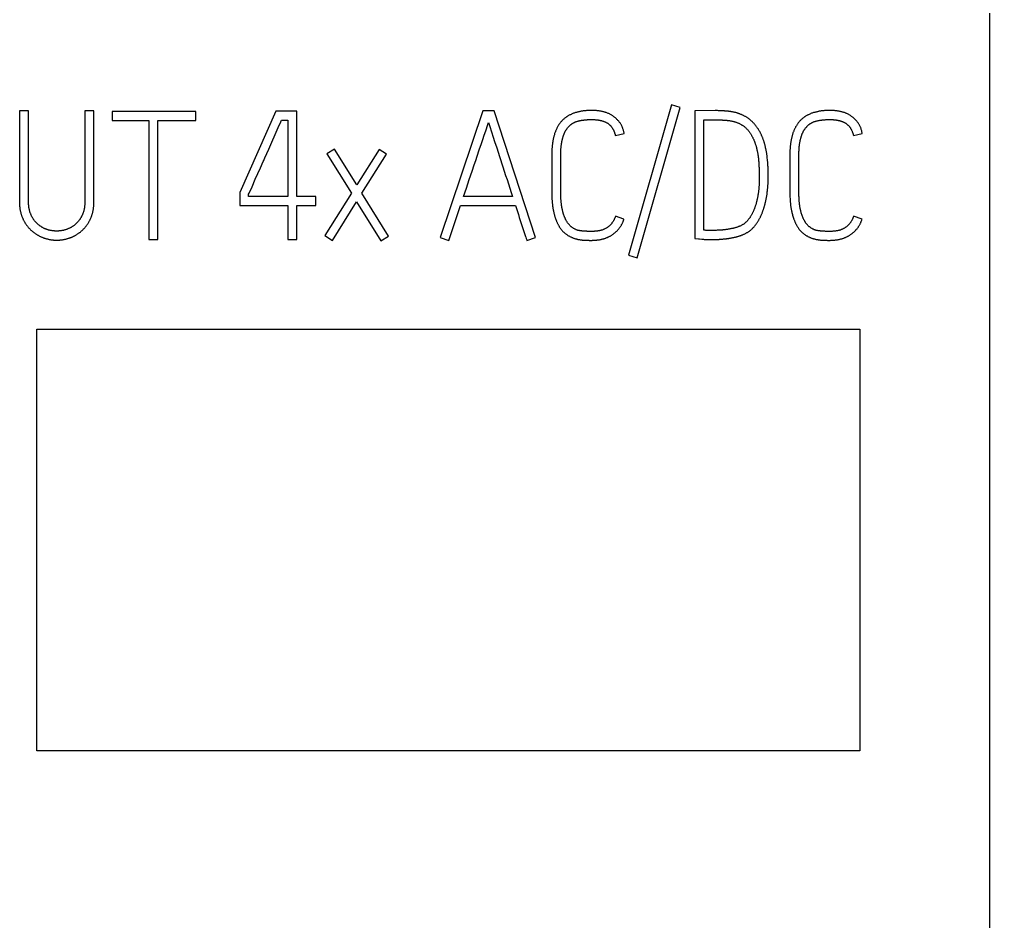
# Model space of a CAD drawing. Extents: x 0 to 420, y 0 to 297.
# Drawn here: x 133.48 to 145.58, y 210.68 to 221.94 of the extents above; entities that cross this region are included whole.
import ezdxf

# ---------------------------------------------------------------- set-up
doc = ezdxf.new("R2010")
doc.units = 0
doc.header["$LTSCALE"] = 23.1
doc.layers.add('10000_FRONT', color=7, linetype='CONTINUOUS')
doc.layers.add('10500_FRONT_LABELING', color=7, linetype='CONTINUOUS')

msp = doc.modelspace()

# ---------------------------------------------------------------- linework, layer by layer
at = {"layer": '10000_FRONT', "color": 7, "linetype": 'CONTINUOUS'}
for p, q in [((145.58, 233.191), (145.58, 143.191)), ((133.7, 212.811), (133.7, 218.071)), ((133.7, 218.071), (143.96, 218.071)), ((143.96, 218.071), (143.96, 212.811)), ((143.96, 212.811), (133.7, 212.811))]:
    msp.add_line(p, q, dxfattribs=at)
at = {"layer": '10500_FRONT_LABELING', "color": 7, "linetype": 'CONTINUOUS'}
for p, q in [((141.614, 220.869), (141.075, 218.994)), ((141.184, 218.963), (141.723, 220.838)), ((141.723, 220.838), (141.614, 220.869)), ((133.481, 220.794), (133.481, 219.666)), ((133.594, 220.794), (133.481, 220.794)), ((133.594, 219.666), (133.594, 220.794)), ((134.298, 220.794), (134.298, 219.666)), ((134.411, 220.794), (134.298, 220.794)), ((134.411, 219.666), (134.411, 220.794)), ((134.637, 220.789), (134.637, 220.676)), ((135.683, 220.789), (134.637, 220.789)), ((135.683, 220.676), (135.683, 220.789)), ((136.677, 220.791), (136.228, 219.779)), ((136.941, 220.791), (136.677, 220.791)), ((136.74, 220.657), (136.75, 220.68)), ((136.75, 220.68), (136.828, 220.68)), ((136.828, 220.68), (136.828, 219.726)), ((136.941, 219.726), (136.941, 220.791)), ((139.26, 220.794), (138.729, 219.216)), ((139.402, 220.794), (139.26, 220.794)), ((139.919, 219.216), (139.402, 220.794)), ((141.905, 220.796), (141.905, 219.202)), ((142.018, 219.307), (142.018, 220.683)), ((142.2, 220.797), (142.185, 220.798)), ((142.214, 220.797), (142.2, 220.797)), ((142.229, 220.796), (142.214, 220.797)), ((142.243, 220.796), (142.229, 220.796)), ((142.258, 220.795), (142.243, 220.796)), ((134.637, 220.676), (135.094, 220.676)), ((135.094, 220.676), (135.094, 219.191)), ((135.208, 219.191), (135.208, 220.676)), ((135.208, 220.676), (135.683, 220.676)), ((136.59, 220.317), (136.709, 220.587)), ((136.709, 220.587), (136.74, 220.657)), ((139.348, 220.599), (139.39, 220.466)), ((139.243, 220.387), (139.261, 220.44)), ((139.261, 220.44), (139.278, 220.493)), ((139.278, 220.493), (139.296, 220.546)), ((139.39, 220.466), (139.407, 220.413)), ((140.913, 220.487), (141.022, 220.514)), ((143.882, 220.487), (143.991, 220.514)), ((136.543, 220.211), (136.59, 220.317)), ((137.411, 220.319), (137.316, 220.259)), ((137.689, 219.873), (137.411, 220.319)), ((139.407, 220.413), (139.433, 220.334)), ((139.433, 220.334), (139.467, 220.228)), ((137.316, 220.259), (137.622, 219.768)), ((137.968, 220.314), (137.689, 219.873)), ((137.753, 219.768), (138.061, 220.254)), ((138.061, 220.254), (137.968, 220.314)), ((139.171, 220.176), (139.189, 220.229)), ((139.467, 220.228), (139.51, 220.096)), ((140.232, 220.269), (140.233, 220.279)), ((140.232, 220.258), (140.232, 220.269)), ((140.232, 220.247), (140.232, 220.258)), ((140.232, 220.236), (140.232, 220.247)), ((140.232, 220.225), (140.232, 220.236)), ((140.232, 219.792), (140.232, 220.225)), ((140.233, 220.279), (140.233, 220.29)), ((142.81, 220.19), (142.808, 220.204)), ((143.201, 220.258), (143.202, 220.269)), ((143.201, 220.247), (143.201, 220.258)), ((143.201, 220.236), (143.201, 220.247)), ((143.201, 220.225), (143.201, 220.236)), ((143.201, 219.792), (143.201, 220.225)), ((143.202, 220.279), (143.202, 220.29)), ((143.202, 220.269), (143.202, 220.279)), ((136.423, 219.942), (136.486, 220.083)), ((139.126, 220.044), (139.153, 220.123)), ((139.153, 220.123), (139.171, 220.176)), ((139.51, 220.096), (139.545, 219.991)), ((142.699, 220.173), (142.701, 220.159)), ((142.701, 220.159), (142.702, 220.145)), ((142.702, 220.145), (142.703, 220.13)), ((142.703, 220.13), (142.704, 220.116)), ((142.704, 220.116), (142.704, 220.102)), ((142.704, 220.102), (142.705, 220.088)), ((142.705, 220.088), (142.706, 220.074)), ((142.817, 220.097), (142.816, 220.111)), ((142.817, 220.082), (142.817, 220.097)), ((142.818, 220.068), (142.817, 220.082)), ((139.091, 219.938), (139.126, 220.044)), ((139.545, 219.991), (139.562, 219.938)), ((142.706, 220.074), (142.706, 220.059)), ((142.706, 220.059), (142.707, 220.045)), ((142.707, 220.045), (142.707, 220.031)), ((142.707, 220.031), (142.708, 220.017)), ((142.708, 220.017), (142.708, 220.002)), ((142.708, 220.002), (142.708, 219.988)), ((142.708, 219.988), (142.708, 219.974)), ((142.708, 219.974), (142.708, 219.959)), ((142.818, 220.046), (142.818, 220.068)), ((142.819, 220.018), (142.818, 220.046)), ((142.819, 219.996), (142.819, 220.018)), ((142.819, 219.981), (142.819, 219.996)), ((142.819, 219.967), (142.819, 219.981)), ((136.382, 219.848), (136.423, 219.942)), ((139.02, 219.726), (139.055, 219.832)), ((139.055, 219.832), (139.091, 219.938)), ((139.562, 219.938), (139.579, 219.885)), ((139.579, 219.885), (139.597, 219.832)), ((139.597, 219.832), (139.613, 219.779)), ((136.228, 219.779), (136.228, 219.615)), ((136.339, 219.726), (136.339, 219.755)), ((136.828, 219.726), (136.339, 219.726)), ((137.176, 219.726), (136.941, 219.726)), ((137.176, 219.615), (137.176, 219.726)), ((137.622, 219.768), (137.289, 219.24)), ((138.084, 219.234), (137.753, 219.768)), ((139.63, 219.726), (139.02, 219.726)), ((139.613, 219.779), (139.63, 219.726)), ((140.119, 219.797), (140.119, 219.784)), ((140.119, 219.784), (140.119, 219.77)), ((140.119, 219.77), (140.119, 219.757)), ((140.119, 219.757), (140.12, 219.744)), ((140.12, 219.744), (140.12, 219.73)), ((140.12, 219.73), (140.121, 219.717)), ((140.121, 219.717), (140.121, 219.703)), ((140.232, 219.78), (140.232, 219.792)), ((140.232, 219.767), (140.232, 219.78)), ((140.232, 219.755), (140.232, 219.767)), ((140.233, 219.743), (140.232, 219.755)), ((140.233, 219.731), (140.233, 219.743)), ((140.234, 219.719), (140.233, 219.731)), ((140.234, 219.707), (140.234, 219.719)), ((143.088, 219.797), (143.088, 219.784)), ((143.088, 219.784), (143.088, 219.77)), ((143.088, 219.77), (143.088, 219.757)), ((143.088, 219.757), (143.089, 219.744)), ((143.089, 219.744), (143.089, 219.73)), ((143.089, 219.73), (143.09, 219.717)), ((143.09, 219.717), (143.091, 219.703)), ((143.201, 219.78), (143.201, 219.792)), ((143.201, 219.767), (143.201, 219.78)), ((143.202, 219.755), (143.201, 219.767)), ((143.202, 219.743), (143.202, 219.755)), ((143.202, 219.731), (143.202, 219.743)), ((143.203, 219.719), (143.202, 219.731)), ((143.203, 219.707), (143.203, 219.719)), ((136.228, 219.615), (136.828, 219.615)), ((136.828, 219.615), (136.828, 219.191)), ((136.941, 219.191), (136.941, 219.615)), ((136.941, 219.615), (137.176, 219.615)), ((137.385, 219.18), (137.686, 219.662)), ((137.686, 219.662), (137.988, 219.176)), ((138.836, 219.18), (138.982, 219.613)), ((138.982, 219.613), (139.668, 219.613)), ((139.668, 219.613), (139.68, 219.576)), ((140.235, 219.695), (140.234, 219.707)), ((143.204, 219.695), (143.203, 219.707)), ((139.68, 219.576), (139.691, 219.538)), ((139.691, 219.538), (139.703, 219.501)), ((139.703, 219.501), (139.715, 219.464)), ((141.02, 219.444), (140.915, 219.482)), ((143.989, 219.444), (143.884, 219.482)), ((139.715, 219.464), (139.727, 219.427)), ((139.727, 219.427), (139.74, 219.39)), ((139.74, 219.39), (139.752, 219.353)), ((139.752, 219.353), (139.761, 219.328)), ((137.289, 219.24), (137.385, 219.18)), ((137.988, 219.176), (138.084, 219.234)), ((140.544, 219.293), (140.532, 219.294)), ((140.556, 219.293), (140.544, 219.293)), ((142.119, 219.305), (142.068, 219.305)), ((142.133, 219.305), (142.119, 219.305)), ((142.147, 219.305), (142.133, 219.305)), ((142.183, 219.306), (142.169, 219.305)), ((142.198, 219.306), (142.183, 219.306)), ((143.513, 219.293), (143.501, 219.294)), ((143.526, 219.293), (143.513, 219.293)), ((135.094, 219.191), (135.208, 219.191)), ((136.828, 219.191), (136.941, 219.191)), ((138.729, 219.216), (138.836, 219.18)), ((139.81, 219.18), (139.919, 219.216)), ((140.555, 219.181), (140.568, 219.181)), ((140.568, 219.181), (140.581, 219.181)), ((141.991, 219.194), (142.006, 219.193)), ((142.084, 219.189), (142.099, 219.189)), ((143.524, 219.181), (143.537, 219.181)), ((143.537, 219.181), (143.551, 219.181)), ((141.075, 218.994), (141.184, 218.963))]:
    msp.add_line(p, q, dxfattribs=at)
for points in [[(141.022, 220.514), (141.021, 220.522), (141.019, 220.531), (141.017, 220.539), (141.016, 220.547), (141.013, 220.555), (141.011, 220.563), (141.008, 220.571), (141.006, 220.578), (141.003, 220.586), (140.999, 220.594), (140.996, 220.601), (140.992, 220.609), (140.988, 220.616), (140.984, 220.624), (140.98, 220.631), (140.975, 220.638), (140.971, 220.645), (140.966, 220.651), (140.961, 220.658), (140.955, 220.665), (140.95, 220.671), (140.945, 220.677), (140.939, 220.683), (140.933, 220.689), (140.927, 220.695), (140.921, 220.701), (140.915, 220.707), (140.908, 220.712), (140.902, 220.717), (140.895, 220.722), (140.889, 220.727), (140.882, 220.732), (140.875, 220.737), (140.868, 220.741), (140.861, 220.745), (140.853, 220.749), (140.846, 220.753), (140.839, 220.757), (140.831, 220.761), (140.823, 220.764), (140.816, 220.768), (140.808, 220.771), (140.8, 220.774), (140.792, 220.776), (140.784, 220.779), (140.776, 220.781), (140.768, 220.783), (140.76, 220.785), (140.752, 220.787), (140.744, 220.789), (140.736, 220.791), (140.727, 220.792), (140.719, 220.793), (140.711, 220.795), (140.703, 220.796), (140.694, 220.797), (140.686, 220.797), (140.678, 220.798), (140.669, 220.799), (140.661, 220.799), (140.653, 220.8), (140.645, 220.8), (140.636, 220.8), (140.628, 220.8), (140.62, 220.8), (140.611, 220.8), (140.603, 220.8), (140.595, 220.8), (140.587, 220.8), (140.578, 220.799), (140.57, 220.799), (140.562, 220.799), (140.553, 220.798), (140.545, 220.797), (140.537, 220.797), (140.529, 220.796), (140.52, 220.795), (140.512, 220.794), (140.504, 220.793), (140.496, 220.791), (140.487, 220.79), (140.479, 220.789), (140.471, 220.787), (140.463, 220.785), (140.455, 220.783), (140.446, 220.781), (140.438, 220.779), (140.43, 220.777), (140.422, 220.775), (140.414, 220.773), (140.407, 220.77), (140.399, 220.767), (140.391, 220.765), (140.383, 220.762), (140.375, 220.758), (140.368, 220.755), (140.36, 220.752), (140.352, 220.748), (140.345, 220.744), (140.338, 220.74), (140.33, 220.736), (140.323, 220.732), (140.316, 220.728), (140.309, 220.723), (140.302, 220.719), (140.295, 220.714), (140.289, 220.709), (140.282, 220.704), (140.276, 220.699), (140.269, 220.693), (140.263, 220.688), (140.257, 220.682), (140.251, 220.676), (140.245, 220.67), (140.24, 220.664), (140.234, 220.658), (140.229, 220.651), (140.224, 220.645), (140.219, 220.638), (140.214, 220.631), (140.209, 220.624), (140.205, 220.617), (140.201, 220.61), (140.196, 220.603), (140.192, 220.596), (140.188, 220.589), (140.185, 220.581), (140.181, 220.574), (140.177, 220.566), (140.174, 220.558), (140.171, 220.551), (140.168, 220.543), (140.165, 220.535), (140.162, 220.528), (140.159, 220.52), (140.156, 220.512), (140.154, 220.504), (140.152, 220.496), (140.149, 220.488), (140.147, 220.48), (140.145, 220.472), (140.143, 220.464), (140.141, 220.456), (140.139, 220.448), (140.138, 220.44), (140.136, 220.432), (140.135, 220.424), (140.133, 220.416), (140.132, 220.407), (140.131, 220.399), (140.129, 220.391), (140.128, 220.383), (140.127, 220.375), (140.126, 220.366), (140.125, 220.358), (140.124, 220.35), (140.124, 220.342), (140.123, 220.333), (140.122, 220.325), (140.122, 220.317), (140.121, 220.308), (140.121, 220.3), (140.12, 220.292), (140.12, 220.284), (140.119, 220.275), (140.119, 220.267), (140.119, 220.259), (140.119, 220.25), (140.119, 220.242), (140.119, 220.234), (140.119, 219.797)], [(143.991, 220.514), (143.99, 220.522), (143.988, 220.531), (143.987, 220.539), (143.985, 220.547), (143.983, 220.555), (143.98, 220.563), (143.978, 220.571), (143.975, 220.578), (143.972, 220.586), (143.968, 220.594), (143.965, 220.601), (143.961, 220.609), (143.957, 220.616), (143.953, 220.624), (143.949, 220.631), (143.944, 220.638), (143.94, 220.645), (143.935, 220.651), (143.93, 220.658), (143.925, 220.665), (143.919, 220.671), (143.914, 220.677), (143.908, 220.683), (143.902, 220.689), (143.896, 220.695), (143.89, 220.701), (143.884, 220.707), (143.878, 220.712), (143.871, 220.717), (143.865, 220.722), (143.858, 220.727), (143.851, 220.732), (143.844, 220.737), (143.837, 220.741), (143.83, 220.745), (143.823, 220.749), (143.815, 220.753), (143.808, 220.757), (143.8, 220.761), (143.793, 220.764), (143.785, 220.768), (143.777, 220.771), (143.769, 220.774), (143.761, 220.776), (143.754, 220.779), (143.746, 220.781), (143.738, 220.783), (143.729, 220.785), (143.721, 220.787), (143.713, 220.789), (143.705, 220.791), (143.697, 220.792), (143.688, 220.793), (143.68, 220.795), (143.672, 220.796), (143.664, 220.797), (143.655, 220.797), (143.647, 220.798), (143.639, 220.799), (143.63, 220.799), (143.622, 220.8), (143.614, 220.8), (143.606, 220.8), (143.597, 220.8), (143.589, 220.8), (143.581, 220.8), (143.572, 220.8), (143.564, 220.8), (143.556, 220.8), (143.548, 220.799), (143.539, 220.799), (143.531, 220.799), (143.523, 220.798), (143.514, 220.797), (143.506, 220.797), (143.498, 220.796), (143.49, 220.795), (143.481, 220.794), (143.473, 220.793), (143.465, 220.791), (143.456, 220.79), (143.448, 220.789), (143.44, 220.787), (143.432, 220.785), (143.424, 220.783), (143.416, 220.781), (143.408, 220.779), (143.4, 220.777), (143.392, 220.775), (143.384, 220.773), (143.376, 220.77), (143.368, 220.767), (143.36, 220.765), (143.352, 220.762), (143.345, 220.758), (143.337, 220.755), (143.329, 220.752), (143.322, 220.748), (143.314, 220.744), (143.307, 220.74), (143.299, 220.736), (143.292, 220.732), (143.285, 220.728), (143.278, 220.723), (143.271, 220.719), (143.265, 220.714), (143.258, 220.709), (143.251, 220.704), (143.245, 220.699), (143.239, 220.693), (143.232, 220.688), (143.226, 220.682), (143.22, 220.676), (143.215, 220.67), (143.209, 220.664), (143.203, 220.658), (143.198, 220.651), (143.193, 220.645), (143.188, 220.638), (143.183, 220.631), (143.179, 220.624), (143.174, 220.617), (143.17, 220.61), (143.166, 220.603), (143.161, 220.596), (143.158, 220.589), (143.154, 220.581), (143.15, 220.574), (143.147, 220.566), (143.143, 220.558), (143.14, 220.551), (143.137, 220.543), (143.134, 220.535), (143.131, 220.528), (143.128, 220.52), (143.126, 220.512), (143.123, 220.504), (143.121, 220.496), (143.119, 220.488), (143.116, 220.48), (143.114, 220.472), (143.112, 220.464), (143.11, 220.456), (143.109, 220.448), (143.107, 220.44), (143.105, 220.432), (143.104, 220.424), (143.102, 220.416), (143.101, 220.407), (143.1, 220.399), (143.099, 220.391), (143.097, 220.383), (143.096, 220.375), (143.095, 220.366), (143.094, 220.358), (143.094, 220.35), (143.093, 220.342), (143.092, 220.333), (143.091, 220.325), (143.091, 220.317), (143.09, 220.308), (143.09, 220.3), (143.089, 220.292), (143.089, 220.284), (143.089, 220.275), (143.088, 220.267), (143.088, 220.259), (143.088, 220.25), (143.088, 220.242), (143.088, 220.234), (143.088, 219.797)], [(140.233, 220.29), (140.234, 220.301), (140.234, 220.306), (140.234, 220.312), (140.235, 220.317), (140.235, 220.322), (140.235, 220.328), (140.236, 220.333), (140.236, 220.338), (140.237, 220.344), (140.237, 220.349), (140.238, 220.354), (140.238, 220.36), (140.239, 220.365), (140.24, 220.37), (140.24, 220.376), (140.241, 220.381), (140.242, 220.386), (140.243, 220.392), (140.244, 220.397), (140.244, 220.402), (140.245, 220.407), (140.246, 220.413), (140.247, 220.418), (140.248, 220.423), (140.25, 220.429), (140.251, 220.434), (140.252, 220.439), (140.253, 220.444), (140.255, 220.45), (140.256, 220.455), (140.257, 220.46), (140.259, 220.465), (140.26, 220.471), (140.262, 220.476), (140.264, 220.481), (140.266, 220.486), (140.267, 220.491), (140.269, 220.496), (140.271, 220.501), (140.273, 220.506), (140.275, 220.511), (140.277, 220.516), (140.28, 220.521), (140.282, 220.526), (140.284, 220.531), (140.287, 220.536), (140.289, 220.541), (140.292, 220.545), (140.294, 220.55), (140.297, 220.555), (140.3, 220.56), (140.303, 220.564), (140.306, 220.569), (140.309, 220.573), (140.312, 220.577), (140.315, 220.582), (140.319, 220.586), (140.322, 220.59), (140.326, 220.594), (140.329, 220.598), (140.333, 220.602), (140.337, 220.606), (140.341, 220.61), (140.345, 220.613), (140.349, 220.617), (140.353, 220.62), (140.357, 220.624), (140.362, 220.627), (140.366, 220.63), (140.37, 220.633), (140.375, 220.636), (140.38, 220.639), (140.384, 220.642), (140.389, 220.645), (140.394, 220.647), (140.398, 220.65), (140.403, 220.652), (140.408, 220.654), (140.413, 220.657), (140.418, 220.659), (140.423, 220.661), (140.428, 220.662), (140.434, 220.664), (140.439, 220.666), (140.444, 220.667), (140.449, 220.669), (140.455, 220.67), (140.46, 220.671), (140.465, 220.673), (140.47, 220.674), (140.476, 220.675), (140.481, 220.676), (140.486, 220.677), (140.492, 220.678), (140.497, 220.678), (140.502, 220.679), (140.508, 220.68), (140.513, 220.681), (140.518, 220.681), (140.524, 220.682), (140.529, 220.683), (140.535, 220.683), (140.54, 220.684), (140.545, 220.684), (140.551, 220.685), (140.556, 220.685), (140.561, 220.685), (140.567, 220.686), (140.572, 220.686), (140.578, 220.686), (140.583, 220.686), (140.588, 220.687), (140.594, 220.687), (140.599, 220.687), (140.605, 220.687), (140.61, 220.687), (140.616, 220.687), (140.621, 220.687), (140.626, 220.687), (140.632, 220.687), (140.637, 220.687), (140.643, 220.687), (140.648, 220.686), (140.653, 220.686), (140.659, 220.686), (140.664, 220.685), (140.67, 220.685), (140.675, 220.685), (140.68, 220.684), (140.686, 220.683), (140.691, 220.683), (140.697, 220.682), (140.702, 220.681), (140.707, 220.68), (140.713, 220.68), (140.718, 220.679), (140.723, 220.677), (140.729, 220.676), (140.734, 220.675), (140.739, 220.674), (140.744, 220.672), (140.75, 220.671), (140.755, 220.669), (140.76, 220.668), (140.765, 220.666), (140.77, 220.664), (140.775, 220.662), (140.78, 220.66), (140.785, 220.658), (140.79, 220.656), (140.795, 220.653), (140.8, 220.651), (140.805, 220.648), (140.809, 220.645), (140.814, 220.643), (140.818, 220.64), (140.823, 220.636), (140.827, 220.633), (140.831, 220.63), (140.836, 220.626), (140.84, 220.623), (140.844, 220.619), (140.847, 220.616), (140.851, 220.612), (140.855, 220.608), (140.858, 220.604), (140.862, 220.599), (140.865, 220.595), (140.868, 220.591), (140.871, 220.586), (140.874, 220.582), (140.877, 220.577), (140.88, 220.573), (140.883, 220.568), (140.885, 220.563), (140.888, 220.559), (140.89, 220.554), (140.893, 220.549), (140.895, 220.544), (140.897, 220.539), (140.899, 220.534), (140.901, 220.529), (140.903, 220.524), (140.904, 220.519), (140.906, 220.514), (140.908, 220.508)], [(142.185, 220.798), (142.178, 220.798), (142.171, 220.798), (142.164, 220.798), (142.156, 220.798), (141.905, 220.796)], [(142.018, 220.683), (142.201, 220.683), (142.208, 220.683), (142.215, 220.682), (142.222, 220.682), (142.229, 220.682), (142.237, 220.682), (142.244, 220.682), (142.251, 220.681), (142.258, 220.681), (142.265, 220.681), (142.272, 220.68), (142.28, 220.68), (142.287, 220.679), (142.294, 220.679), (142.301, 220.678), (142.308, 220.677), (142.315, 220.677), (142.322, 220.676), (142.329, 220.675), (142.337, 220.674), (142.344, 220.673), (142.351, 220.672), (142.358, 220.671), (142.365, 220.669), (142.372, 220.668), (142.379, 220.666), (142.386, 220.664), (142.393, 220.662), (142.4, 220.66), (142.407, 220.658), (142.414, 220.656), (142.421, 220.653), (142.427, 220.651), (142.434, 220.648), (142.441, 220.646), (142.447, 220.643), (142.454, 220.64), (142.461, 220.637), (142.467, 220.634), (142.473, 220.63), (142.48, 220.627), (142.486, 220.623), (142.492, 220.619), (142.498, 220.616), (142.504, 220.612), (142.51, 220.607), (142.516, 220.603), (142.522, 220.599), (142.527, 220.594), (142.533, 220.589), (142.538, 220.585), (142.543, 220.58), (142.548, 220.575), (142.553, 220.569), (142.558, 220.564), (142.563, 220.559), (142.568, 220.553), (142.572, 220.548), (142.577, 220.542), (142.581, 220.536), (142.585, 220.53), (142.589, 220.524), (142.593, 220.518), (142.597, 220.512), (142.601, 220.506), (142.605, 220.5), (142.609, 220.494), (142.612, 220.488), (142.616, 220.481), (142.619, 220.475), (142.623, 220.469), (142.626, 220.462), (142.629, 220.456), (142.632, 220.45), (142.635, 220.443), (142.638, 220.437), (142.641, 220.43), (142.644, 220.423), (142.646, 220.417), (142.649, 220.41), (142.651, 220.403), (142.654, 220.396), (142.656, 220.39), (142.658, 220.383), (142.661, 220.376), (142.663, 220.369), (142.665, 220.362), (142.667, 220.355), (142.669, 220.348), (142.671, 220.341), (142.673, 220.334), (142.674, 220.328), (142.676, 220.321), (142.678, 220.314), (142.679, 220.307), (142.681, 220.3), (142.682, 220.293), (142.684, 220.286), (142.685, 220.279), (142.687, 220.272), (142.688, 220.265), (142.689, 220.258), (142.69, 220.251), (142.691, 220.244), (142.692, 220.237), (142.693, 220.229), (142.694, 220.222), (142.695, 220.215), (142.696, 220.208), (142.697, 220.201), (142.697, 220.194), (142.698, 220.187), (142.699, 220.18), (142.699, 220.173)], [(142.808, 220.204), (142.807, 220.211), (142.807, 220.219), (142.806, 220.226), (142.805, 220.233), (142.804, 220.24), (142.803, 220.247), (142.802, 220.254), (142.801, 220.261), (142.8, 220.268), (142.798, 220.275), (142.797, 220.282), (142.796, 220.29), (142.795, 220.297), (142.793, 220.304), (142.792, 220.311), (142.79, 220.318), (142.789, 220.325), (142.787, 220.332), (142.786, 220.339), (142.784, 220.346), (142.782, 220.353), (142.781, 220.36), (142.779, 220.367), (142.777, 220.374), (142.775, 220.381), (142.773, 220.388), (142.772, 220.395), (142.77, 220.402), (142.767, 220.409), (142.765, 220.416), (142.763, 220.423), (142.761, 220.43), (142.758, 220.437), (142.756, 220.443), (142.753, 220.45), (142.751, 220.457), (142.748, 220.464), (142.745, 220.471), (142.743, 220.477), (142.74, 220.484), (142.737, 220.49), (142.734, 220.497), (142.731, 220.504), (142.727, 220.51), (142.724, 220.517), (142.721, 220.523), (142.718, 220.529), (142.714, 220.536), (142.711, 220.542), (142.707, 220.548), (142.703, 220.555), (142.699, 220.561), (142.696, 220.567), (142.692, 220.573), (142.687, 220.579), (142.683, 220.585), (142.679, 220.591), (142.675, 220.597), (142.67, 220.603), (142.666, 220.609), (142.661, 220.614), (142.657, 220.62), (142.652, 220.625), (142.647, 220.631), (142.643, 220.636), (142.638, 220.641), (142.633, 220.647), (142.628, 220.652), (142.623, 220.657), (142.618, 220.662), (142.612, 220.667), (142.607, 220.672), (142.602, 220.677), (142.596, 220.682), (142.591, 220.686), (142.585, 220.691), (142.579, 220.695), (142.573, 220.7), (142.567, 220.704), (142.561, 220.708), (142.555, 220.712), (142.549, 220.716), (142.543, 220.72), (142.537, 220.724), (142.53, 220.727), (142.524, 220.731), (142.517, 220.734), (142.511, 220.737), (142.504, 220.74), (142.498, 220.743), (142.491, 220.746), (142.484, 220.749), (142.478, 220.752), (142.471, 220.755), (142.464, 220.757), (142.457, 220.76), (142.451, 220.762), (142.444, 220.764), (142.437, 220.766), (142.43, 220.769), (142.423, 220.771), (142.416, 220.773), (142.409, 220.774), (142.401, 220.776), (142.394, 220.778), (142.387, 220.78), (142.38, 220.781), (142.373, 220.782), (142.366, 220.784), (142.359, 220.785), (142.351, 220.786), (142.344, 220.787), (142.337, 220.788), (142.33, 220.789), (142.323, 220.79), (142.316, 220.79), (142.308, 220.791), (142.301, 220.792), (142.294, 220.792), (142.287, 220.793), (142.28, 220.793), (142.272, 220.794), (142.258, 220.795)], [(143.202, 220.29), (143.203, 220.301), (143.203, 220.306), (143.204, 220.312), (143.204, 220.317), (143.204, 220.322), (143.205, 220.328), (143.205, 220.333), (143.206, 220.338), (143.206, 220.344), (143.207, 220.349), (143.207, 220.354), (143.208, 220.36), (143.208, 220.365), (143.209, 220.37), (143.21, 220.376), (143.21, 220.381), (143.211, 220.386), (143.212, 220.392), (143.213, 220.397), (143.214, 220.402), (143.215, 220.407), (143.216, 220.413), (143.217, 220.418), (143.218, 220.423), (143.219, 220.429), (143.22, 220.434), (143.221, 220.439), (143.222, 220.444), (143.224, 220.45), (143.225, 220.455), (143.227, 220.46), (143.228, 220.465), (143.23, 220.471), (143.231, 220.476), (143.233, 220.481), (143.235, 220.486), (143.237, 220.491), (143.238, 220.496), (143.24, 220.501), (143.242, 220.506), (143.244, 220.511), (143.247, 220.516), (143.249, 220.521), (143.251, 220.526), (143.253, 220.531), (143.256, 220.536), (143.258, 220.541), (143.261, 220.545), (143.264, 220.55), (143.266, 220.555), (143.269, 220.56), (143.272, 220.564), (143.275, 220.569), (143.278, 220.573), (143.281, 220.577), (143.285, 220.582), (143.288, 220.586), (143.291, 220.59), (143.295, 220.594), (143.299, 220.598), (143.302, 220.602), (143.306, 220.606), (143.31, 220.61), (143.314, 220.613), (143.318, 220.617), (143.322, 220.62), (143.326, 220.624), (143.331, 220.627), (143.335, 220.63), (143.34, 220.633), (143.344, 220.636), (143.349, 220.639), (143.353, 220.642), (143.358, 220.645), (143.363, 220.647), (143.368, 220.65), (143.373, 220.652), (143.377, 220.654), (143.382, 220.657), (143.387, 220.659), (143.392, 220.661), (143.398, 220.662), (143.403, 220.664), (143.408, 220.666), (143.413, 220.667), (143.419, 220.669), (143.424, 220.67), (143.429, 220.671), (143.434, 220.673), (143.44, 220.674), (143.445, 220.675), (143.45, 220.676), (143.456, 220.677), (143.461, 220.678), (143.466, 220.678), (143.472, 220.679), (143.477, 220.68), (143.482, 220.681), (143.488, 220.681), (143.493, 220.682), (143.498, 220.683), (143.504, 220.683), (143.509, 220.684), (143.514, 220.684), (143.52, 220.685), (143.525, 220.685), (143.531, 220.685), (143.536, 220.686), (143.541, 220.686), (143.547, 220.686), (143.552, 220.686), (143.558, 220.687), (143.563, 220.687), (143.568, 220.687), (143.574, 220.687), (143.579, 220.687), (143.585, 220.687), (143.59, 220.687), (143.596, 220.687), (143.601, 220.687), (143.606, 220.687), (143.612, 220.687), (143.617, 220.686), (143.623, 220.686), (143.628, 220.686), (143.634, 220.685), (143.639, 220.685), (143.644, 220.685), (143.65, 220.684), (143.655, 220.683), (143.66, 220.683), (143.666, 220.682), (143.671, 220.681), (143.677, 220.68), (143.682, 220.68), (143.687, 220.679), (143.693, 220.677), (143.698, 220.676), (143.703, 220.675), (143.708, 220.674), (143.714, 220.672), (143.719, 220.671), (143.724, 220.669), (143.729, 220.668), (143.734, 220.666), (143.739, 220.664), (143.745, 220.662), (143.75, 220.66), (143.754, 220.658), (143.759, 220.656), (143.764, 220.653), (143.769, 220.651), (143.774, 220.648), (143.778, 220.645), (143.783, 220.643), (143.788, 220.64), (143.792, 220.636), (143.796, 220.633), (143.801, 220.63), (143.805, 220.626), (143.809, 220.623), (143.813, 220.619), (143.817, 220.616), (143.82, 220.612), (143.824, 220.608), (143.828, 220.604), (143.831, 220.599), (143.834, 220.595), (143.838, 220.591), (143.841, 220.586), (143.844, 220.582), (143.847, 220.577), (143.849, 220.573), (143.852, 220.568), (143.855, 220.563), (143.857, 220.559), (143.859, 220.554), (143.862, 220.549), (143.864, 220.544), (143.866, 220.539), (143.868, 220.534), (143.87, 220.529), (143.872, 220.524), (143.874, 220.519), (143.875, 220.514), (143.877, 220.508)], [(139.296, 220.546), (139.322, 220.625), (139.331, 220.652)], [(139.331, 220.652), (139.339, 220.625), (139.348, 220.599)], [(140.908, 220.508), (140.909, 220.503), (140.91, 220.498), (140.912, 220.493), (140.913, 220.487)], [(143.877, 220.508), (143.878, 220.503), (143.88, 220.498), (143.881, 220.493), (143.882, 220.487)], [(139.189, 220.229), (139.216, 220.308), (139.243, 220.387)], [(136.486, 220.083), (136.522, 220.165), (136.528, 220.176), (136.533, 220.188), (136.543, 220.211)], [(142.816, 220.111), (142.816, 220.118), (142.815, 220.126), (142.815, 220.133), (142.814, 220.14), (142.814, 220.147), (142.813, 220.154), (142.813, 220.161), (142.812, 220.169), (142.811, 220.176), (142.81, 220.19)], [(142.177, 219.191), (142.184, 219.191), (142.191, 219.191), (142.199, 219.192), (142.206, 219.192), (142.213, 219.193), (142.22, 219.193), (142.227, 219.194), (142.234, 219.194), (142.241, 219.195), (142.248, 219.195), (142.255, 219.196), (142.263, 219.197), (142.27, 219.197), (142.277, 219.198), (142.284, 219.199), (142.291, 219.2), (142.298, 219.201), (142.305, 219.202), (142.312, 219.203), (142.319, 219.204), (142.326, 219.205), (142.334, 219.206), (142.341, 219.207), (142.348, 219.208), (142.355, 219.21), (142.362, 219.211), (142.369, 219.212), (142.376, 219.214), (142.383, 219.215), (142.39, 219.217), (142.397, 219.218), (142.404, 219.22), (142.411, 219.221), (142.418, 219.223), (142.426, 219.225), (142.433, 219.227), (142.44, 219.229), (142.447, 219.231), (142.454, 219.233), (142.461, 219.235), (142.468, 219.237), (142.474, 219.24), (142.481, 219.242), (142.488, 219.245), (142.495, 219.247), (142.502, 219.25), (142.508, 219.253), (142.515, 219.256), (142.521, 219.259), (142.528, 219.262), (142.534, 219.265), (142.541, 219.269), (142.547, 219.272), (142.554, 219.276), (142.56, 219.279), (142.566, 219.283), (142.572, 219.287), (142.578, 219.291), (142.584, 219.295), (142.59, 219.3), (142.596, 219.304), (142.601, 219.309), (142.607, 219.314), (142.612, 219.318), (142.618, 219.323), (142.623, 219.328), (142.628, 219.333), (142.633, 219.339), (142.638, 219.344), (142.642, 219.349), (142.647, 219.355), (142.652, 219.36), (142.656, 219.366), (142.661, 219.372), (142.665, 219.377), (142.669, 219.383), (142.674, 219.389), (142.678, 219.395), (142.682, 219.401), (142.686, 219.407), (142.689, 219.414), (142.693, 219.42), (142.697, 219.426), (142.701, 219.432), (142.704, 219.438), (142.708, 219.445), (142.711, 219.451), (142.714, 219.457), (142.718, 219.464), (142.721, 219.47), (142.724, 219.477), (142.727, 219.483), (142.73, 219.49), (142.733, 219.496), (142.736, 219.503), (142.739, 219.51), (142.742, 219.516), (142.744, 219.523), (142.747, 219.53), (142.749, 219.536), (142.752, 219.543), (142.754, 219.55), (142.757, 219.557), (142.759, 219.564), (142.761, 219.57), (142.764, 219.577), (142.766, 219.584), (142.768, 219.591), (142.77, 219.598), (142.772, 219.605), (142.774, 219.612), (142.776, 219.619), (142.778, 219.626), (142.78, 219.633), (142.781, 219.64), (142.783, 219.647), (142.785, 219.654), (142.786, 219.661), (142.788, 219.668), (142.79, 219.675), (142.791, 219.682), (142.792, 219.689), (142.794, 219.696), (142.795, 219.703), (142.797, 219.71), (142.798, 219.717), (142.799, 219.724), (142.8, 219.731), (142.801, 219.738), (142.802, 219.745), (142.804, 219.753), (142.805, 219.76), (142.806, 219.767), (142.807, 219.774), (142.807, 219.781), (142.808, 219.788), (142.809, 219.795), (142.81, 219.802), (142.811, 219.809), (142.812, 219.816), (142.812, 219.824), (142.813, 219.831), (142.814, 219.838), (142.814, 219.845), (142.815, 219.852), (142.815, 219.859), (142.816, 219.866), (142.816, 219.874), (142.817, 219.881), (142.817, 219.888), (142.818, 219.895), (142.818, 219.902), (142.818, 219.909), (142.818, 219.917), (142.819, 219.924), (142.819, 219.931), (142.819, 219.938), (142.819, 219.945), (142.819, 219.953), (142.819, 219.967)], [(142.708, 219.959), (142.708, 219.945), (142.708, 219.938), (142.708, 219.931), (142.708, 219.924), (142.708, 219.917), (142.707, 219.91), (142.707, 219.902), (142.707, 219.895), (142.706, 219.888), (142.706, 219.881), (142.706, 219.874), (142.705, 219.867), (142.705, 219.86), (142.704, 219.853), (142.703, 219.846), (142.703, 219.839), (142.702, 219.832), (142.701, 219.824), (142.701, 219.817), (142.7, 219.81), (142.699, 219.803), (142.698, 219.796), (142.697, 219.789), (142.696, 219.782), (142.696, 219.775), (142.695, 219.768), (142.693, 219.761), (142.692, 219.754), (142.691, 219.747), (142.69, 219.74), (142.689, 219.733), (142.688, 219.726), (142.686, 219.719), (142.685, 219.712), (142.684, 219.705), (142.682, 219.698), (142.681, 219.691), (142.679, 219.684), (142.677, 219.677), (142.676, 219.67), (142.674, 219.663), (142.672, 219.656), (142.67, 219.65), (142.669, 219.643), (142.667, 219.636), (142.665, 219.629), (142.663, 219.622), (142.66, 219.615), (142.658, 219.608), (142.656, 219.602), (142.654, 219.595), (142.651, 219.588), (142.649, 219.581), (142.647, 219.575)], [(136.339, 219.755), (136.345, 219.767), (136.35, 219.778), (136.382, 219.848)], [(133.481, 219.666), (133.481, 219.659), (133.481, 219.652), (133.481, 219.645), (133.482, 219.638), (133.482, 219.631), (133.482, 219.624), (133.483, 219.617), (133.483, 219.611), (133.484, 219.604), (133.485, 219.597), (133.486, 219.59), (133.486, 219.583), (133.487, 219.576), (133.488, 219.569), (133.49, 219.562), (133.491, 219.556), (133.492, 219.549), (133.494, 219.542), (133.495, 219.535), (133.497, 219.528), (133.498, 219.522), (133.5, 219.515), (133.502, 219.508), (133.504, 219.501), (133.506, 219.495), (133.509, 219.488), (133.511, 219.482), (133.514, 219.475), (133.516, 219.468), (133.519, 219.462), (133.522, 219.456), (133.524, 219.449), (133.527, 219.443), (133.53, 219.437), (133.533, 219.431), (133.537, 219.424), (133.54, 219.418), (133.543, 219.412), (133.547, 219.406), (133.55, 219.4), (133.554, 219.395), (133.558, 219.389), (133.562, 219.383), (133.565, 219.377), (133.569, 219.371), (133.574, 219.366), (133.578, 219.36), (133.582, 219.355), (133.586, 219.349), (133.591, 219.344), (133.596, 219.339), (133.6, 219.333), (133.605, 219.328), (133.61, 219.323), (133.615, 219.318), (133.62, 219.313), (133.625, 219.308), (133.63, 219.304), (133.635, 219.299), (133.64, 219.294), (133.646, 219.29), (133.651, 219.285), (133.656, 219.281), (133.662, 219.277), (133.668, 219.273), (133.673, 219.269), (133.679, 219.265), (133.685, 219.261), (133.691, 219.257), (133.697, 219.253), (133.703, 219.25), (133.709, 219.246), (133.715, 219.243), (133.721, 219.239), (133.727, 219.236), (133.733, 219.233), (133.74, 219.23), (133.746, 219.227), (133.752, 219.224), (133.759, 219.221), (133.765, 219.218), (133.772, 219.216), (133.778, 219.213), (133.785, 219.211), (133.791, 219.209), (133.798, 219.206), (133.805, 219.204), (133.811, 219.202), (133.818, 219.2), (133.825, 219.198), (133.832, 219.197), (133.838, 219.195), (133.845, 219.194), (133.852, 219.192), (133.859, 219.191), (133.866, 219.189), (133.873, 219.188), (133.88, 219.187), (133.887, 219.186), (133.894, 219.185), (133.901, 219.185), (133.908, 219.184), (133.915, 219.184), (133.922, 219.183), (133.929, 219.183), (133.936, 219.183), (133.943, 219.183), (133.95, 219.183), (133.956, 219.183), (133.963, 219.183), (133.97, 219.183), (133.977, 219.183), (133.984, 219.184), (133.991, 219.185), (133.998, 219.185), (134.005, 219.186), (134.012, 219.187), (134.019, 219.188), (134.026, 219.189), (134.033, 219.19), (134.04, 219.192), (134.047, 219.193), (134.054, 219.195), (134.061, 219.196), (134.067, 219.198), (134.074, 219.2), (134.081, 219.202), (134.087, 219.204), (134.094, 219.206), (134.101, 219.208), (134.107, 219.21), (134.114, 219.212), (134.12, 219.215), (134.127, 219.217), (134.133, 219.22), (134.14, 219.223), (134.146, 219.226), (134.153, 219.229), (134.159, 219.232), (134.165, 219.235), (134.171, 219.238), (134.178, 219.242), (134.184, 219.245), (134.19, 219.249), (134.196, 219.252), (134.202, 219.256), (134.207, 219.26), (134.213, 219.264), (134.219, 219.268), (134.225, 219.272), (134.23, 219.276), (134.236, 219.28), (134.241, 219.284), (134.246, 219.289), (134.252, 219.293), (134.257, 219.298), (134.262, 219.302), (134.267, 219.307), (134.272, 219.312), (134.277, 219.317), (134.282, 219.322), (134.287, 219.327), (134.292, 219.332), (134.296, 219.338), (134.301, 219.343), (134.305, 219.348), (134.31, 219.354), (134.314, 219.359), (134.318, 219.365), (134.322, 219.371), (134.326, 219.376), (134.33, 219.382), (134.334, 219.388), (134.338, 219.394), (134.341, 219.4), (134.345, 219.406), (134.348, 219.412), (134.352, 219.418), (134.355, 219.424), (134.358, 219.43), (134.362, 219.436), (134.365, 219.443), (134.368, 219.449), (134.37, 219.455), (134.373, 219.462), (134.376, 219.468), (134.379, 219.475), (134.381, 219.481), (134.383, 219.488), (134.386, 219.494), (134.388, 219.501), (134.39, 219.508), (134.392, 219.514), (134.394, 219.521), (134.395, 219.528), (134.397, 219.535), (134.398, 219.541), (134.4, 219.548), (134.401, 219.555)], [(134.298, 219.666), (134.298, 219.66), (134.298, 219.654), (134.298, 219.648), (134.297, 219.642), (134.297, 219.636), (134.297, 219.63), (134.296, 219.624), (134.296, 219.618), (134.295, 219.612), (134.294, 219.605), (134.294, 219.599), (134.293, 219.593), (134.292, 219.587), (134.291, 219.582), (134.29, 219.576), (134.289, 219.57), (134.287, 219.564), (134.286, 219.558), (134.284, 219.552), (134.283, 219.546), (134.281, 219.54), (134.279, 219.534), (134.277, 219.529), (134.275, 219.523), (134.273, 219.517), (134.271, 219.511), (134.269, 219.506), (134.266, 219.5), (134.264, 219.494), (134.261, 219.489), (134.258, 219.483), (134.256, 219.478), (134.253, 219.472), (134.25, 219.467), (134.247, 219.462), (134.244, 219.457), (134.24, 219.451), (134.237, 219.446), (134.234, 219.441), (134.23, 219.436), (134.227, 219.431), (134.223, 219.426), (134.219, 219.421), (134.215, 219.417), (134.211, 219.412), (134.207, 219.407), (134.203, 219.403), (134.199, 219.398), (134.194, 219.394), (134.19, 219.39), (134.186, 219.385), (134.181, 219.381), (134.176, 219.377), (134.172, 219.373), (134.167, 219.37), (134.162, 219.366), (134.157, 219.362), (134.152, 219.359), (134.147, 219.355), (134.142, 219.352), (134.137, 219.349), (134.132, 219.345), (134.126, 219.342), (134.121, 219.339), (134.115, 219.336), (134.11, 219.334), (134.104, 219.331), (134.099, 219.328), (134.093, 219.326), (134.087, 219.323), (134.082, 219.321), (134.076, 219.319), (134.07, 219.317), (134.064, 219.315), (134.058, 219.313), (134.053, 219.311), (134.047, 219.31), (134.041, 219.308), (134.035, 219.307), (134.029, 219.305), (134.023, 219.304), (134.017, 219.303), (134.011, 219.301), (134.004, 219.3), (133.998, 219.299), (133.992, 219.299), (133.986, 219.298), (133.98, 219.297), (133.974, 219.297), (133.968, 219.296), (133.962, 219.296), (133.956, 219.296), (133.95, 219.296), (133.943, 219.296), (133.937, 219.296), (133.931, 219.296), (133.925, 219.296), (133.919, 219.297), (133.913, 219.297), (133.907, 219.298), (133.901, 219.299), (133.894, 219.299), (133.888, 219.3), (133.882, 219.301), (133.876, 219.303), (133.87, 219.304), (133.864, 219.305), (133.858, 219.306), (133.852, 219.308), (133.846, 219.309), (133.84, 219.311), (133.835, 219.313), (133.829, 219.315), (133.823, 219.317), (133.817, 219.319), (133.811, 219.321), (133.806, 219.323), (133.8, 219.325), (133.794, 219.328), (133.789, 219.33), (133.783, 219.333), (133.778, 219.336), (133.772, 219.339), (133.767, 219.342), (133.761, 219.345), (133.756, 219.348), (133.751, 219.351), (133.746, 219.355), (133.741, 219.358), (133.736, 219.362), (133.731, 219.365), (133.726, 219.369), (133.721, 219.373), (133.717, 219.376), (133.712, 219.38), (133.708, 219.385), (133.703, 219.389), (133.699, 219.393), (133.694, 219.397), (133.69, 219.402), (133.686, 219.406), (133.682, 219.411), (133.678, 219.416), (133.674, 219.42), (133.67, 219.425), (133.666, 219.43), (133.663, 219.435), (133.659, 219.44), (133.656, 219.445), (133.652, 219.45), (133.649, 219.455), (133.646, 219.461), (133.643, 219.466), (133.64, 219.471), (133.637, 219.477), (133.634, 219.482), (133.632, 219.488), (133.629, 219.493), (133.626, 219.499), (133.624, 219.504), (133.622, 219.51), (133.619, 219.516), (133.617, 219.522), (133.615, 219.527), (133.613, 219.533), (133.611, 219.539), (133.61, 219.545), (133.608, 219.551), (133.607, 219.557), (133.605, 219.563), (133.604, 219.569), (133.603, 219.575), (133.601, 219.581), (133.6, 219.587), (133.599, 219.593), (133.599, 219.599), (133.598, 219.605), (133.597, 219.611), (133.597, 219.617), (133.596, 219.623), (133.596, 219.629), (133.595, 219.635), (133.595, 219.642), (133.595, 219.648), (133.594, 219.654), (133.594, 219.66), (133.594, 219.666)], [(134.401, 219.555), (134.402, 219.562), (134.404, 219.569), (134.405, 219.576), (134.406, 219.582), (134.406, 219.589), (134.407, 219.596), (134.408, 219.603), (134.409, 219.61), (134.409, 219.617), (134.41, 219.624), (134.41, 219.631), (134.41, 219.638), (134.411, 219.645), (134.411, 219.652), (134.411, 219.659), (134.411, 219.666)], [(140.121, 219.703), (140.122, 219.697), (140.122, 219.69), (140.123, 219.683), (140.123, 219.677), (140.124, 219.67), (140.124, 219.664), (140.125, 219.657), (140.125, 219.65), (140.126, 219.644), (140.127, 219.637), (140.128, 219.63), (140.128, 219.624), (140.129, 219.617), (140.13, 219.61), (140.131, 219.604), (140.132, 219.597), (140.133, 219.591), (140.134, 219.584), (140.135, 219.577), (140.136, 219.571), (140.137, 219.564), (140.139, 219.558), (140.14, 219.551), (140.141, 219.545), (140.143, 219.538), (140.144, 219.531), (140.146, 219.525), (140.147, 219.518), (140.149, 219.512), (140.151, 219.505), (140.152, 219.499), (140.154, 219.492), (140.156, 219.486), (140.158, 219.479), (140.16, 219.473), (140.162, 219.466), (140.164, 219.46), (140.166, 219.454), (140.168, 219.447), (140.171, 219.441), (140.173, 219.435), (140.175, 219.429), (140.178, 219.422), (140.18, 219.416), (140.183, 219.41), (140.186, 219.404), (140.189, 219.398), (140.192, 219.392), (140.195, 219.385), (140.198, 219.379), (140.201, 219.373), (140.204, 219.368), (140.207, 219.362), (140.211, 219.356), (140.214, 219.35), (140.218, 219.344), (140.222, 219.339), (140.225, 219.333), (140.229, 219.328), (140.233, 219.322), (140.237, 219.317), (140.241, 219.312), (140.246, 219.307), (140.25, 219.301), (140.254, 219.296), (140.259, 219.292), (140.264, 219.287), (140.269, 219.282), (140.274, 219.277), (140.279, 219.273), (140.284, 219.268), (140.289, 219.264), (140.295, 219.26), (140.3, 219.256), (140.306, 219.252), (140.311, 219.249), (140.317, 219.245), (140.322, 219.242), (140.328, 219.238), (140.334, 219.235), (140.34, 219.231), (140.346, 219.228), (140.352, 219.225), (140.358, 219.222), (140.364, 219.219), (140.37, 219.217), (140.377, 219.214), (140.383, 219.211), (140.389, 219.209), (140.396, 219.207), (140.402, 219.205), (140.408, 219.203), (140.415, 219.201), (140.421, 219.199), (140.428, 219.197), (140.434, 219.195), (140.441, 219.194), (140.447, 219.192), (140.454, 219.191), (140.461, 219.19), (140.467, 219.189), (140.474, 219.187), (140.481, 219.187), (140.487, 219.186), (140.494, 219.185), (140.501, 219.184), (140.508, 219.184), (140.514, 219.183), (140.521, 219.183), (140.528, 219.183), (140.534, 219.182), (140.541, 219.182), (140.555, 219.181)], [(140.532, 219.294), (140.52, 219.295), (140.514, 219.295), (140.508, 219.296), (140.501, 219.296), (140.495, 219.297), (140.489, 219.298), (140.483, 219.298), (140.477, 219.299), (140.471, 219.3), (140.465, 219.301), (140.459, 219.302), (140.453, 219.304), (140.447, 219.305), (140.442, 219.307), (140.436, 219.309), (140.43, 219.311), (140.424, 219.313), (140.419, 219.315), (140.413, 219.318), (140.407, 219.32), (140.402, 219.323), (140.397, 219.326), (140.392, 219.329), (140.386, 219.332), (140.381, 219.336), (140.376, 219.339), (140.372, 219.343), (140.367, 219.347), (140.362, 219.35), (140.357, 219.354), (140.353, 219.359), (140.348, 219.363), (140.344, 219.367), (140.34, 219.372), (140.336, 219.376), (140.332, 219.381), (140.328, 219.385), (140.324, 219.39), (140.321, 219.395), (140.317, 219.4), (140.314, 219.405), (140.311, 219.41), (140.307, 219.416), (140.304, 219.421), (140.301, 219.426), (140.298, 219.432), (140.296, 219.437), (140.293, 219.442), (140.29, 219.448), (140.288, 219.453), (140.285, 219.459), (140.283, 219.464), (140.28, 219.47), (140.278, 219.476), (140.276, 219.481), (140.274, 219.487), (140.272, 219.493), (140.27, 219.498), (140.268, 219.504), (140.266, 219.51), (140.264, 219.516), (140.262, 219.521), (140.261, 219.527), (140.259, 219.533), (140.258, 219.539), (140.256, 219.545), (140.255, 219.551), (140.253, 219.557), (140.252, 219.563), (140.251, 219.569), (140.25, 219.575), (140.248, 219.581), (140.247, 219.587), (140.246, 219.593), (140.245, 219.599), (140.244, 219.605), (140.243, 219.611), (140.243, 219.617), (140.242, 219.623), (140.241, 219.629), (140.24, 219.635), (140.24, 219.641), (140.239, 219.647), (140.238, 219.653), (140.238, 219.659), (140.237, 219.665), (140.237, 219.671), (140.236, 219.677), (140.236, 219.683), (140.235, 219.689), (140.235, 219.695)], [(143.091, 219.703), (143.091, 219.697), (143.091, 219.69), (143.092, 219.683), (143.092, 219.677), (143.093, 219.67), (143.093, 219.664), (143.094, 219.657), (143.095, 219.65), (143.095, 219.644), (143.096, 219.637), (143.097, 219.63), (143.098, 219.624), (143.098, 219.617), (143.099, 219.61), (143.1, 219.604), (143.101, 219.597), (143.102, 219.591), (143.103, 219.584), (143.104, 219.577), (143.105, 219.571), (143.107, 219.564), (143.108, 219.558), (143.109, 219.551), (143.111, 219.545), (143.112, 219.538), (143.113, 219.531), (143.115, 219.525), (143.117, 219.518), (143.118, 219.512), (143.12, 219.505), (143.122, 219.499), (143.123, 219.492), (143.125, 219.486), (143.127, 219.479), (143.129, 219.473), (143.131, 219.466), (143.133, 219.46), (143.135, 219.454), (143.138, 219.447), (143.14, 219.441), (143.142, 219.435), (143.145, 219.429), (143.147, 219.422), (143.15, 219.416), (143.152, 219.41), (143.155, 219.404), (143.158, 219.398), (143.161, 219.392), (143.164, 219.385), (143.167, 219.379), (143.17, 219.373), (143.173, 219.368), (143.177, 219.362), (143.18, 219.356), (143.184, 219.35), (143.187, 219.344), (143.191, 219.339), (143.195, 219.333), (143.198, 219.328), (143.202, 219.322), (143.206, 219.317), (143.211, 219.312), (143.215, 219.307), (143.219, 219.301), (143.224, 219.296), (143.228, 219.292), (143.233, 219.287), (143.238, 219.282), (143.243, 219.277), (143.248, 219.273), (143.253, 219.268), (143.258, 219.264), (143.264, 219.26), (143.269, 219.256), (143.275, 219.252), (143.28, 219.249), (143.286, 219.245), (143.292, 219.242), (143.297, 219.238), (143.303, 219.235), (143.309, 219.231), (143.315, 219.228), (143.321, 219.225), (143.327, 219.222), (143.333, 219.219), (143.34, 219.217), (143.346, 219.214), (143.352, 219.211), (143.358, 219.209), (143.365, 219.207), (143.371, 219.205), (143.378, 219.203), (143.384, 219.201), (143.39, 219.199), (143.397, 219.197), (143.403, 219.195), (143.41, 219.194), (143.417, 219.192), (143.423, 219.191), (143.43, 219.19), (143.436, 219.189), (143.443, 219.187), (143.45, 219.187), (143.457, 219.186), (143.463, 219.185), (143.47, 219.184), (143.477, 219.184), (143.483, 219.183), (143.49, 219.183), (143.497, 219.183), (143.504, 219.182), (143.51, 219.182), (143.524, 219.181)], [(143.501, 219.294), (143.489, 219.295), (143.483, 219.295), (143.477, 219.296), (143.471, 219.296), (143.465, 219.297), (143.459, 219.298), (143.453, 219.298), (143.446, 219.299), (143.44, 219.3), (143.434, 219.301), (143.429, 219.302), (143.423, 219.304), (143.417, 219.305), (143.411, 219.307), (143.405, 219.309), (143.399, 219.311), (143.393, 219.313), (143.388, 219.315), (143.382, 219.318), (143.377, 219.32), (143.371, 219.323), (143.366, 219.326), (143.361, 219.329), (143.356, 219.332), (143.351, 219.336), (143.346, 219.339), (143.341, 219.343), (143.336, 219.347), (143.331, 219.35), (143.327, 219.354), (143.322, 219.359), (143.318, 219.363), (143.313, 219.367), (143.309, 219.372), (143.305, 219.376), (143.301, 219.381), (143.297, 219.385), (143.294, 219.39), (143.29, 219.395), (143.286, 219.4), (143.283, 219.405), (143.28, 219.41), (143.277, 219.416), (143.274, 219.421), (143.271, 219.426), (143.268, 219.432), (143.265, 219.437), (143.262, 219.442), (143.259, 219.448), (143.257, 219.453), (143.254, 219.459), (143.252, 219.464), (143.25, 219.47), (143.247, 219.476), (143.245, 219.481), (143.243, 219.487), (143.241, 219.493), (143.239, 219.498), (143.237, 219.504), (143.235, 219.51), (143.233, 219.516), (143.232, 219.521), (143.23, 219.527), (143.228, 219.533), (143.227, 219.539), (143.225, 219.545), (143.224, 219.551), (143.222, 219.557), (143.221, 219.563), (143.22, 219.569), (143.219, 219.575), (143.218, 219.581), (143.217, 219.587), (143.215, 219.593), (143.214, 219.599), (143.214, 219.605), (143.213, 219.611), (143.212, 219.617), (143.211, 219.623), (143.21, 219.629), (143.21, 219.635), (143.209, 219.641), (143.208, 219.647), (143.208, 219.653), (143.207, 219.659), (143.207, 219.665), (143.206, 219.671), (143.206, 219.677), (143.205, 219.683), (143.205, 219.689), (143.204, 219.695)], [(140.915, 219.482), (140.913, 219.476), (140.911, 219.471), (140.909, 219.465), (140.907, 219.459), (140.904, 219.454), (140.902, 219.448), (140.899, 219.443), (140.897, 219.438), (140.894, 219.432), (140.891, 219.427), (140.888, 219.422), (140.885, 219.417), (140.882, 219.411), (140.879, 219.406), (140.875, 219.401), (140.871, 219.397), (140.868, 219.392), (140.864, 219.387), (140.86, 219.382), (140.856, 219.378), (140.851, 219.374), (140.847, 219.369), (140.843, 219.365), (140.838, 219.361), (140.834, 219.357), (140.829, 219.353), (140.824, 219.35), (140.82, 219.346), (140.815, 219.342), (140.81, 219.339), (140.805, 219.336), (140.8, 219.332), (140.794, 219.329), (140.789, 219.326), (140.783, 219.324), (140.778, 219.321), (140.772, 219.318), (140.767, 219.316), (140.761, 219.314), (140.755, 219.311), (140.75, 219.309), (140.744, 219.307), (140.738, 219.306), (140.732, 219.304), (140.726, 219.302), (140.721, 219.301), (140.715, 219.3), (140.708, 219.299), (140.702, 219.298), (140.696, 219.297), (140.69, 219.296), (140.684, 219.295), (140.678, 219.295), (140.672, 219.294), (140.666, 219.294), (140.66, 219.293), (140.654, 219.293), (140.648, 219.292), (140.642, 219.292), (140.636, 219.292), (140.629, 219.292), (140.623, 219.291), (140.617, 219.291), (140.611, 219.291), (140.605, 219.291), (140.599, 219.291), (140.593, 219.291), (140.587, 219.291), (140.581, 219.292), (140.575, 219.292), (140.569, 219.292), (140.562, 219.292), (140.556, 219.293)], [(142.647, 219.575), (142.644, 219.568), (142.641, 219.561), (142.639, 219.555), (142.636, 219.548), (142.633, 219.541), (142.63, 219.535), (142.627, 219.528), (142.624, 219.522), (142.621, 219.516), (142.617, 219.509), (142.614, 219.503), (142.61, 219.497), (142.607, 219.49), (142.603, 219.484), (142.6, 219.478), (142.596, 219.472), (142.592, 219.466), (142.588, 219.46), (142.584, 219.455), (142.579, 219.449), (142.575, 219.443), (142.571, 219.438), (142.566, 219.432), (142.562, 219.427), (142.557, 219.421), (142.552, 219.416), (142.547, 219.411), (142.542, 219.406), (142.536, 219.401), (142.531, 219.397), (142.525, 219.392), (142.519, 219.388), (142.514, 219.383), (142.508, 219.379), (142.502, 219.376), (142.496, 219.372), (142.489, 219.368), (142.483, 219.365), (142.477, 219.362), (142.47, 219.359), (142.463, 219.356), (142.457, 219.354), (142.45, 219.351), (142.443, 219.349), (142.436, 219.346), (142.43, 219.344), (142.423, 219.342), (142.416, 219.34), (142.409, 219.338), (142.402, 219.336), (142.395, 219.334), (142.388, 219.332), (142.381, 219.33), (142.374, 219.329), (142.367, 219.327), (142.36, 219.326), (142.353, 219.324), (142.346, 219.323), (142.339, 219.322), (142.332, 219.32), (142.325, 219.319), (142.318, 219.318), (142.311, 219.317), (142.304, 219.316), (142.297, 219.315), (142.29, 219.314), (142.283, 219.313), (142.276, 219.312), (142.269, 219.311), (142.262, 219.311), (142.255, 219.31), (142.248, 219.309), (142.24, 219.309), (142.233, 219.308), (142.226, 219.308), (142.219, 219.307), (142.212, 219.307), (142.205, 219.307), (142.198, 219.306)], [(143.884, 219.482), (143.882, 219.476), (143.88, 219.471), (143.878, 219.465), (143.876, 219.459), (143.874, 219.454), (143.871, 219.448), (143.869, 219.443), (143.866, 219.438), (143.863, 219.432), (143.86, 219.427), (143.857, 219.422), (143.854, 219.417), (143.851, 219.411), (143.848, 219.406), (143.844, 219.401), (143.841, 219.397), (143.837, 219.392), (143.833, 219.387), (143.829, 219.382), (143.825, 219.378), (143.821, 219.374), (143.816, 219.369), (143.812, 219.365), (143.807, 219.361), (143.803, 219.357), (143.798, 219.353), (143.794, 219.35), (143.789, 219.346), (143.784, 219.342), (143.779, 219.339), (143.774, 219.336), (143.769, 219.332), (143.763, 219.329), (143.758, 219.326), (143.753, 219.324), (143.747, 219.321), (143.742, 219.318), (143.736, 219.316), (143.73, 219.314), (143.725, 219.311), (143.719, 219.309), (143.713, 219.307), (143.707, 219.306), (143.702, 219.304), (143.696, 219.302), (143.69, 219.301), (143.684, 219.3), (143.678, 219.299), (143.672, 219.298), (143.666, 219.297), (143.659, 219.296), (143.653, 219.295), (143.647, 219.295), (143.641, 219.294), (143.635, 219.294), (143.629, 219.293), (143.623, 219.293), (143.617, 219.292), (143.611, 219.292), (143.605, 219.292), (143.599, 219.292), (143.593, 219.291), (143.586, 219.291), (143.58, 219.291), (143.574, 219.291), (143.568, 219.291), (143.562, 219.291), (143.556, 219.291), (143.55, 219.292), (143.544, 219.292), (143.538, 219.292), (143.532, 219.292), (143.526, 219.293)], [(140.974, 219.347), (140.978, 219.353), (140.981, 219.358), (140.985, 219.364), (140.988, 219.37), (140.991, 219.376), (140.995, 219.382), (140.998, 219.388), (141.001, 219.394), (141.003, 219.4), (141.006, 219.406), (141.009, 219.412), (141.011, 219.419), (141.013, 219.425), (141.016, 219.431), (141.018, 219.438), (141.02, 219.444)], [(143.943, 219.347), (143.947, 219.353), (143.95, 219.358), (143.954, 219.364), (143.957, 219.37), (143.961, 219.376), (143.964, 219.382), (143.967, 219.388), (143.97, 219.394), (143.973, 219.4), (143.975, 219.406), (143.978, 219.412), (143.98, 219.419), (143.983, 219.425), (143.985, 219.431), (143.987, 219.438), (143.989, 219.444)], [(139.761, 219.328), (139.786, 219.255), (139.79, 219.242), (139.794, 219.23), (139.798, 219.218), (139.802, 219.205), (139.806, 219.193), (139.81, 219.18)], [(140.581, 219.181), (140.588, 219.18), (140.595, 219.18), (140.602, 219.18), (140.608, 219.18), (140.615, 219.18), (140.622, 219.18), (140.628, 219.181), (140.635, 219.181), (140.642, 219.181), (140.648, 219.181), (140.655, 219.182), (140.662, 219.182), (140.668, 219.183), (140.675, 219.183), (140.682, 219.184), (140.688, 219.185), (140.695, 219.185), (140.702, 219.186), (140.709, 219.187), (140.715, 219.188), (140.722, 219.189), (140.729, 219.191), (140.735, 219.192), (140.742, 219.193), (140.748, 219.195), (140.755, 219.197), (140.762, 219.198), (140.768, 219.2), (140.775, 219.202), (140.781, 219.204), (140.788, 219.206), (140.794, 219.209), (140.8, 219.211), (140.807, 219.214), (140.813, 219.216), (140.819, 219.219), (140.825, 219.222), (140.831, 219.225), (140.837, 219.228), (140.843, 219.231), (140.849, 219.234), (140.855, 219.238), (140.861, 219.241), (140.867, 219.245), (140.873, 219.248), (140.878, 219.252), (140.884, 219.256), (140.889, 219.26), (140.895, 219.264), (140.9, 219.268), (140.905, 219.273), (140.91, 219.277), (140.915, 219.281), (140.92, 219.286), (140.925, 219.29), (140.93, 219.295), (140.935, 219.3), (140.94, 219.305), (140.944, 219.31), (140.949, 219.315), (140.953, 219.32), (140.958, 219.325), (140.962, 219.331), (140.966, 219.336), (140.97, 219.342), (140.974, 219.347)], [(142.068, 219.305), (142.061, 219.305), (142.054, 219.305), (142.047, 219.305), (142.04, 219.305), (142.033, 219.306), (142.025, 219.306), (142.018, 219.307)], [(142.169, 219.305), (142.155, 219.305), (142.147, 219.305)], [(143.551, 219.181), (143.557, 219.18), (143.564, 219.18), (143.571, 219.18), (143.577, 219.18), (143.584, 219.18), (143.591, 219.18), (143.598, 219.181), (143.604, 219.181), (143.611, 219.181), (143.618, 219.181), (143.624, 219.182), (143.631, 219.182), (143.638, 219.183), (143.644, 219.183), (143.651, 219.184), (143.658, 219.185), (143.664, 219.185), (143.671, 219.186), (143.678, 219.187), (143.684, 219.188), (143.691, 219.189), (143.698, 219.191), (143.704, 219.192), (143.711, 219.193), (143.718, 219.195), (143.724, 219.197), (143.731, 219.198), (143.737, 219.2), (143.744, 219.202), (143.75, 219.204), (143.757, 219.206), (143.763, 219.209), (143.77, 219.211), (143.776, 219.214), (143.782, 219.216), (143.788, 219.219), (143.794, 219.222), (143.8, 219.225), (143.807, 219.228), (143.813, 219.231), (143.818, 219.234), (143.824, 219.238), (143.83, 219.241), (143.836, 219.245), (143.842, 219.248), (143.847, 219.252), (143.853, 219.256), (143.858, 219.26), (143.864, 219.264), (143.869, 219.268), (143.874, 219.273), (143.88, 219.277), (143.885, 219.281), (143.89, 219.286), (143.895, 219.29), (143.899, 219.295), (143.904, 219.3), (143.909, 219.305), (143.913, 219.31), (143.918, 219.315), (143.922, 219.32), (143.927, 219.325), (143.931, 219.331), (143.935, 219.336), (143.939, 219.342), (143.943, 219.347)], [(141.905, 219.202), (141.912, 219.202), (141.948, 219.198)], [(141.948, 219.198), (141.955, 219.198), (141.962, 219.197), (141.991, 219.194)], [(142.006, 219.193), (142.013, 219.193), (142.02, 219.192), (142.027, 219.192), (142.034, 219.191), (142.041, 219.191), (142.049, 219.19), (142.056, 219.19), (142.063, 219.19), (142.07, 219.19), (142.084, 219.189)], [(142.099, 219.189), (142.106, 219.189), (142.113, 219.189), (142.12, 219.189), (142.127, 219.189), (142.134, 219.189), (142.141, 219.189), (142.149, 219.19), (142.156, 219.19), (142.163, 219.19), (142.177, 219.191)]]:
    msp.add_lwpolyline(points, dxfattribs=at)

doc.saveas('drawing.dxf')
